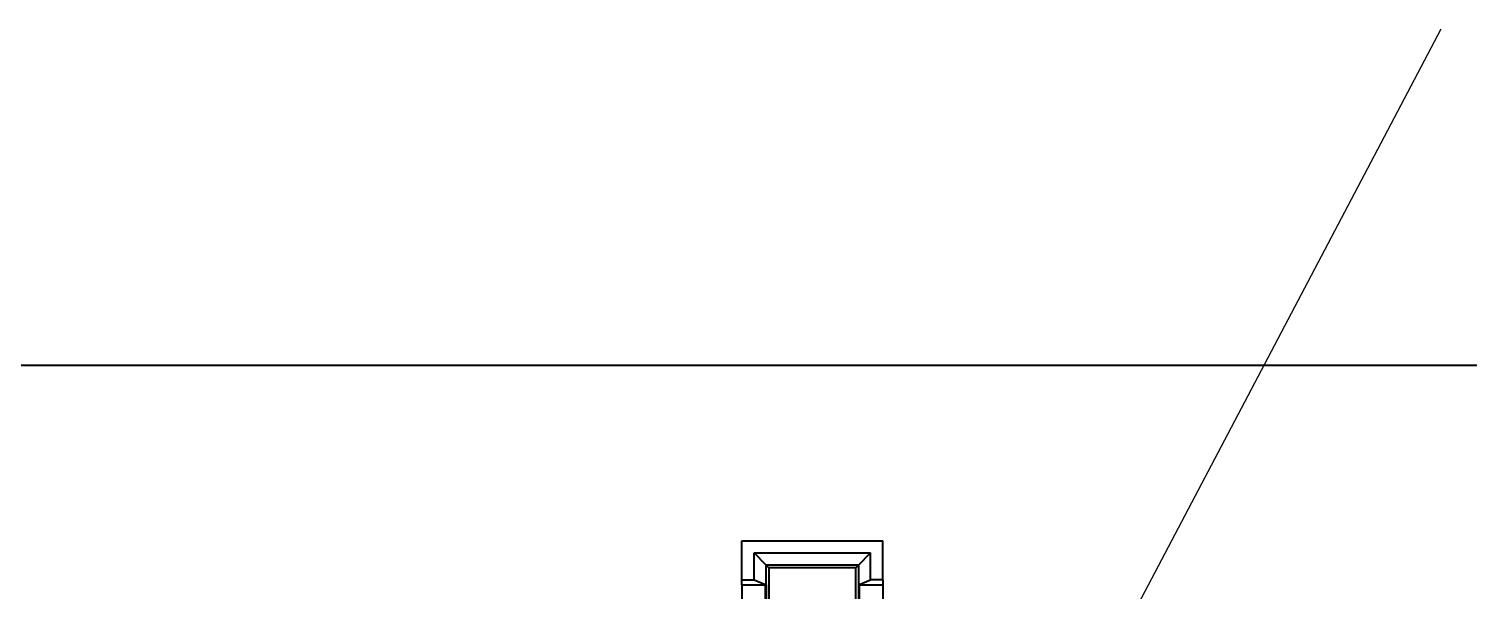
# Model space of a CAD drawing. Header units: millimetres. Extents: x 15 to 205, y 5 to 292.
# Drawn here: x 101.36 to 130.77, y 245.24 to 256.72 of the extents above; entities that cross this region are included whole.
import ezdxf

# ---------------------------------------------------------------- set-up
doc = ezdxf.new("R2010")
doc.units = ezdxf.units.MM
doc.layers.add('Annotations', color=7, linetype='Continuous')
doc.layers.add('Geometries', color=7, linetype='Continuous')
doc.dimstyles.new('ISO-25', dxfattribs={"dimtxt": 2.5, "dimasz": 2.5, "dimexe": 1.25, "dimexo": 0.625, "dimtad": 1, "dimtxsty": 'Standard', "dimcen": 2.5, "dimadec": 0, "dimazin": 0, "dimtfac": 1, "dimtmove": 0, "dimatfit": 3, "dimfxl": 1, "dimarcsym": 0})

msp = doc.modelspace()

# ---------------------------------------------------------------- linework, layer by layer
at = {"layer": 'Geometries', "linetype": 'Continuous', "lineweight": 40}
for p, q in [((155.203, 249.847), (59.203, 249.847)), ((115.919, 246.272), (118.799, 246.272)), ((115.919, 245.472), (115.919, 246.272)), ((118.799, 245.472), (118.799, 246.272)), ((116.169, 245.472), (116.169, 246.022)), ((116.169, 246.022), (118.549, 246.022)), ((116.419, 245.772), (116.169, 246.022)), ((118.299, 245.772), (118.549, 246.022)), ((118.549, 245.472), (118.549, 246.022)), ((116.469, 245.722), (116.419, 245.772)), ((116.419, 245.372), (116.419, 245.772)), ((118.299, 245.772), (116.419, 245.772)), ((116.469, 245.722), (116.469, 224.222)), ((118.249, 245.722), (116.469, 245.722)), ((118.299, 245.772), (118.249, 245.722)), ((118.249, 224.222), (118.249, 245.722)), ((118.299, 245.772), (118.299, 245.372)), ((115.919, 245.372), (115.919, 245.472)), ((115.919, 245.472), (116.169, 245.472)), ((115.919, 245.372), (115.919, 244.832)), ((115.919, 245.372), (116.394, 245.372)), ((116.169, 245.472), (116.419, 245.372)), ((116.394, 245.372), (116.394, 224.572)), ((116.394, 245.372), (116.419, 245.372)), ((116.419, 245.372), (116.419, 224.572)), ((118.299, 245.372), (118.549, 245.472)), ((118.299, 245.372), (118.299, 224.572)), ((118.299, 245.372), (118.324, 245.372)), ((118.324, 224.572), (118.324, 245.372)), ((118.324, 245.372), (118.799, 245.372)), ((118.799, 245.472), (118.549, 245.472)), ((118.799, 245.472), (118.799, 245.372)), ((118.799, 245.372), (118.799, 244.832))]:
    msp.add_line(p, q, dxfattribs=at)

# ---------------------------------------------------------------- leaders
at = {"layer": 'Annotations', "linetype": 'Continuous', "lineweight": 15}
msp.add_leader([(118.849, 235.172), (130.202, 256.723)], dimstyle='ISO-25', dxfattribs=at)

doc.saveas('drawing.dxf')
